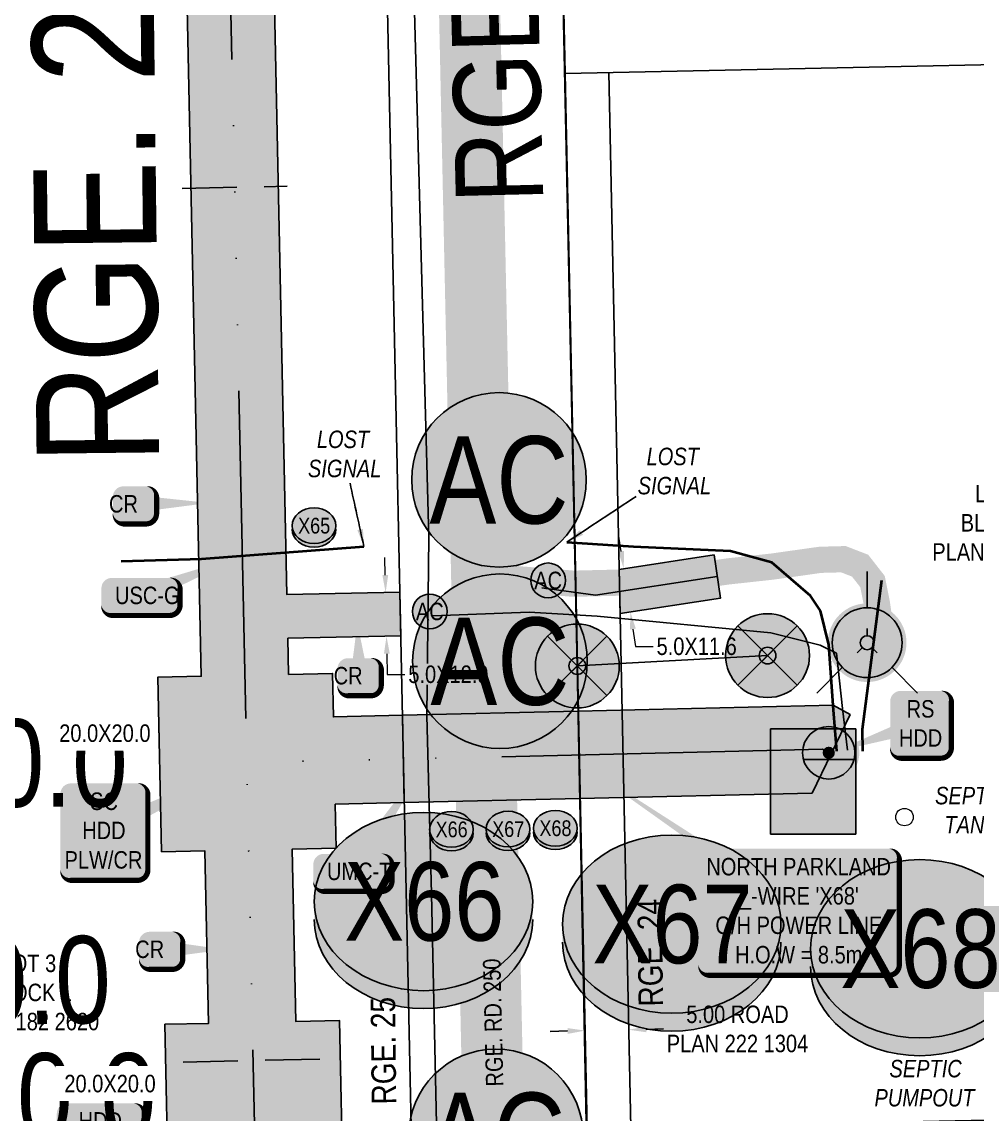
# Model space of a CAD drawing. Extents: x 88833 to 97610, y 5963373 to 5974710.
# Drawn here: x 93922.3 to 94031.6, y 5966322.1 to 5966447 of the extents above; entities that cross this region are included whole.
import ezdxf
from ezdxf.enums import TextEntityAlignment as Align

# ---------------------------------------------------------------- set-up
doc = ezdxf.new("R2010")
doc.units = 0
doc.header["$LTSCALE"] = 5
doc.header["$PDSIZE"] = 5
for name, pattern in [('COOP2', [10, 5, -1, 0, -1, 0, -1, 0, -1, 0, -1]), ('DASHDOT', [25.4, 12.7, -6.35, 0, -6.35]), ('foc-TIELINE', [1.875, 1.25, -0.625])]:
    doc.linetypes.add(name, pattern=pattern)
doc.layers.get('Defpoints').update_dxf_attribs({"color": 9})
for name, color, linetype, lineweight in [('AS-GENERAL', 48, 'Continuous', 18), ('AS-RECON EXISTING', 151, 'DASHDOT', 40), ('P-APEX RECON-TWS-T', 104, 'Continuous', 9), ('P-APEX RECON-TWS-T-1000', 104, 'Continuous', 9), ('T-TEXT-1000', 48, 'Continuous', 18)]:
    doc.layers.add(name, color=color, linetype=linetype, lineweight=lineweight)
for name, color, linetype in [('AS-POWER', 104, 'foc-POWER'), ('AS-POWER-EXISTING-PP', 72, 'Continuous'), ('AS-POWER-EXISTING-PP-1000', 72, 'Continuous'), ('AS-POWER-T-1000', 104, 'Continuous'), ('AS-RESIDENCE', 14, 'Continuous'), ('AS-ROADS', 254, 'Continuous'), ('AS-SYMBOL', 7, 'Continuous'), ('AS-SYMBOL-1000', 7, 'Continuous'), ('AS-TELEPHONE', 224, 'foc-TEL'), ('CG-NOTES', 7, 'Continuous'), ('CG-NOTES-1000', 7, 'Continuous'), ('D-TXT', 6, 'Continuous'), ('D-TXT-1000', 6, 'Continuous'), ('L-ROAD-T', 7, 'Continuous'), ('L-ROAD-T-1000', 7, 'Continuous'), ('L-SEC', 7, 'Continuous'), ('L-TITLEDB', 4, 'Continuous'), ('L-TITLEDB-T-1000', 4, 'Continuous'), ('P-APEX RECON PAY ITEMS-1000', 240, 'Continuous'), ('P-APEX RECON-10m BUFFER', 51, 'COOP2'), ('P-APEX RECON-URBAN', 30, 'COOP2'), ('P-APEX RECON-WORK AREA', 104, 'Continuous'), ('P-BUFFER-PURPLE', 187, 'foc-TIELINE'), ('P-BUFFER-PURPLE-T', 187, 'Continuous'), ('P-CROSSINGS', 250, 'Continuous'), ('P-CROSSINGS-1000', 250, 'Continuous')]:
    doc.layers.add(name, color=color, linetype=linetype)
for name, color, linetype, true_color in [('AS-RECON EXISTING-T-1000', 7, 'Continuous', 0x7abdff), ('AS-STRUCTURE-H', 7, 'Continuous', 0xa8a8a8), ('P-APEX RECON-TO BE DRILLED-H', 7, 'Continuous', 0xffafe1)]:
    doc.layers.add(name, color=color, linetype=linetype, true_color=true_color)
doc.styles.add('1.8', font='ARIALN.TTF', dxfattribs={"height": 2})
doc.styles.add('100L', font='ARIALN.TTF', dxfattribs={"height": 10})
doc.styles.add('175L', font='ARIALN.TTF', dxfattribs={"height": 2})
doc.styles.add('80', font='ARIALN.TTF', dxfattribs={"height": 10})
doc.styles.add('80L', font='ARIALN.TTF', dxfattribs={"height": 10})
doc.styles.add('Crossing', font='ARIALN.TTF', dxfattribs={"height": 10})
doc.styles.add('foc-LtypeFont', font='ARIALN.TTF', dxfattribs={"height": 7.349999999999999})
doc.linetypes.add('foc-POWER', pattern='A,6,-1,["P",foc-LtypeFont,S=0.2,R=0,X=-0.625,Y=-0.75],-1.239999999999999,4', length=12.24)
doc.linetypes.add('foc-TEL', pattern='A,2,-1,["T",foc-LtypeFont,S=0.2,R=0,X=-0.425,Y=-0.75],-1.239999999999999,8', length=12.24)
doc.dimstyles.new('Compass 1 000', dxfattribs={"dimtxt": 1.8, "dimasz": 2, "dimexe": 0.2, "dimexo": 0.0625, "dimgap": 0.5, "dimtad": 0, "dimtih": 1, "dimtoh": 1, "dimzin": 0, "dimdsep": 46, "dimtxsty": '1.8', "dimcen": 0.1, "dimse1": 1, "dimse2": 1, "dimclrd": 256, "dimclrt": 256, "dimaunit": 1, "dimadec": 4, "dimazin": 0, "dimtfac": 0.06, "dimtofl": 0, "dimtmove": 0, "dimatfit": 0, "dimfxl": 0.2, "dimtolj": 1, "dimtzin": 0, "dimlwd": -1, "dimarcsym": 0})

# ---------------------------------------------------------------- blocks, each defined once
blk = doc.blocks.new('POWERPOLE')
h = blk.add_hatch(color=255)
edge = h.paths.add_edge_path()
edge.add_arc((0, 0), 0.9600000000000002, 0, 360)
at = {"linetype": 'Continuous'}
for p, q in [((0.678822509938982, -0.678822509938982), (-0.678822509938982, 0.678822509938982)), ((-0.678822509938982, -0.678822509938982), (0.678822509938982, 0.678822509938982))]:
    blk.add_line(p, q, dxfattribs=at)
blk.add_circle((0, 0), 0.9600000000000002, dxfattribs=at)
blk = doc.blocks.new('WAT')
h = blk.add_hatch(color=255)
h.dxf.hatch_style = 1
edge = h.paths.add_edge_path()
edge.add_arc((0, -9.095e-13), 0.9, 0, 360)
at = {"color": 170}
for p, q in [((0, 0.8163600828529524), (0, 1.632720165708633)), ((-0.5772537504765296, -0.5772537504772118), (-1.154507500952831, -1.154507500953513)), ((0.5772537504763023, -0.5772537504772118), (1.154507500952604, -1.154507500953513))]:
    blk.add_line(p, q, dxfattribs=at)
blk.add_circle((0, -9.095e-13), 0.8, dxfattribs=at)
blk = doc.blocks.new('Access_Point')
h = blk.add_hatch(color=255)
h.dxf.hatch_style = 1
edge = h.paths.add_edge_path()
edge.add_arc((0, 0), 9.991818388100018, 0, 360)
at = {"color": 170}
blk.add_circle((0, 0), 9.991818388100018, dxfattribs=at)
at = {"color": 170, "style": '175L'}
blk.add_text('AC', height=10, dxfattribs=at).set_placement((0, 0), align=Align.MIDDLE_CENTER)
blk = doc.blocks.new('*U815')
h = blk.add_hatch(color=255)
edge = h.paths.add_edge_path()
edge.add_line((-51.49999999999999, -37), (51.49999999999999, -37))
edge.add_arc((51.49999999999999, -31), 6, 270, 360)
edge.add_line((57.49999999999999, -31), (57.49999999999999, 29.5))
edge.add_arc((51.49999999999999, 29.5), 6, 0, 90)
edge.add_line((51.49999999999999, 35.5), (-51.49999999999999, 35.5))
edge.add_arc((-51.49999999999999, 29.5), 6, 90, 180)
edge.add_line((-57.49999999999999, 29.5), (-57.49999999999999, -31))
edge.add_arc((-51.49999999999999, -31), 6, 180, 270)
at = {"color": 104, "flags": 128}
blk.add_lwpolyline([(-127.2561062056857, 86.12602744565451, 0, 7.499999999999998, 0), (-3.398394867633904e-15, 0, 0, 0, 0)], format="xyseb", dxfattribs=at)
blk.add_lwpolyline([(-51.49999999999999, -37, 3, 3, 0), (51.49999999999999, -37, 3, 3, 0.414213562373095), (57.49999999999999, -31, 3, 3, 0), (57.49999999999999, 29.5, 3, 0, 0.414213562373095), (51.49999999999999, 35.5, 0, 0, 0), (-51.49999999999999, 35.5, 0, 0, 0.414213562373095), (-57.49999999999999, 29.5, 0, 0, 0), (-57.49999999999999, -31, 0, 3, 0.414213562373095)], format="xyseb", close=True, dxfattribs=at)
at = {"color": 104, "style": '80'}
blk.add_attdef('ENTER_TEXT_001', (-26.84515688949523, -4.918144611186903), '', height=10, dxfattribs=at)
blk = doc.blocks.new('*U817')
at = {"true_color": 0xffffa8}
h = blk.add_hatch(color=51, dxfattribs=at)
edge = h.paths.add_edge_path()
edge.add_line((-18.99999999999998, -20), (18.99999999999998, -20))
edge.add_arc((18.99999999999998, -14), 6.000000000000004, 269.9999999999999, 359.9999999999999)
edge.add_line((24.99999999999998, -14), (25, 12.5))
edge.add_arc((18.99999999999999, 12.49999999999999), 6.000000000000011, 1.017777498068324e-13, 90.0000000000001)
edge.add_line((18.99999999999998, 18.5), (-18.99999999999998, 18.5))
edge.add_arc((-18.99999999999998, 12.5), 6.000000000000004, 89.99999999999997, 180)
edge.add_line((-24.99999999999998, 12.5), (-25, -14))
edge.add_arc((-18.99999999999999, -13.99999999999999), 6.000000000000011, 180.0000000000001, 270.0000000000001)
at = {"color": 240, "flags": 128}
blk.add_lwpolyline([(-18.99999999999998, -20, 3, 3, 0), (18.99999999999998, -20, 3, 3, 0.4142135623730951), (24.99999999999998, -14, 3, 3, 0), (25, 12.5, 3, 0, 0.4142135623730951), (18.99999999999998, 18.5, 0, 0, 0), (-18.99999999999998, 18.5, 0, 0, 0.4142135623730951), (-24.99999999999998, 12.5, 0, 0, 0), (-25, -14, 0, 3, 0.4142135623730951)], format="xyseb", close=True, dxfattribs=at)
for points in [[(-0.9975861934179426, -11.43768851242966, 0, 10, 0), (0, 0, 5, 5, 0)], [(88.70747919217722, -0.7956749186946285, 0, 9.999999999999996, 0), (0, 0, 4.999999999999998, 4.999999999999998, 0)]]:
    blk.add_lwpolyline(points, format="xyseb", dxfattribs=at)
at = {"color": 4, "style": '80'}
blk.add_attdef('OTHER_001', (-14.69645293315144, -5.003410641200546), '', height=10, dxfattribs=at)
blk = doc.blocks.new('*U820')
at = {"true_color": 0xffffa8}
h = blk.add_hatch(color=51, dxfattribs=at)
edge = h.paths.add_edge_path()
edge.add_line((-18.99999999999998, -28.5), (18.99999999999998, -28.5))
edge.add_arc((18.99999999999998, -22.5), 6.000000000000004, 269.9999999999999, 359.9999999999999)
edge.add_line((24.99999999999998, -22.5), (25, 21))
edge.add_arc((18.99999999999999, 20.99999999999999), 6.000000000000011, 1.017777498068324e-13, 90.0000000000001)
edge.add_line((18.99999999999998, 27), (-18.99999999999998, 27))
edge.add_arc((-18.99999999999998, 21), 6.000000000000004, 89.99999999999997, 180)
edge.add_line((-24.99999999999998, 21), (-25, -22.5))
edge.add_arc((-18.99999999999999, -22.49999999999999), 6.000000000000011, 180.0000000000001, 270.0000000000001)
at = {"color": 240, "flags": 128}
for points in [[(81.72941231000206, 38.87326426691867, 0, 9.999999999999996, 0), (0, 0, 4.999999999999998, 4.999999999999998, 0)], [(-0.9975861934179426, -11.43768851242966, 0, 10, 0), (0, 0, 5, 5, 0)]]:
    blk.add_lwpolyline(points, format="xyseb", dxfattribs=at)
blk.add_lwpolyline([(-18.99999999999998, -28.5, 3, 3, 0), (18.99999999999998, -28.5, 3, 3, 0.4142135623730951), (24.99999999999998, -22.5, 3, 3, 0), (25, 21, 3, 0, 0.4142135623730951), (18.99999999999998, 27, 0, 0, 0), (-18.99999999999998, 27, 0, 0, 0.4142135623730951), (-24.99999999999998, 21, 0, 0, 0), (-25, -22.5, 0, 3, 0.4142135623730951)], format="xyseb", close=True, dxfattribs=at)
at = {"color": 4, "style": '80'}
blk.add_attdef('OTHER_001', (-14.69645293315144, -5.003410641200546), '', height=10, dxfattribs=at)
blk = doc.blocks.new('*U821')
at = {"true_color": 0xffffa8}
h = blk.add_hatch(color=51, dxfattribs=at)
edge = h.paths.add_edge_path()
edge.add_line((-16.49999999999998, -11.5), (16.49999999999998, -11.5))
edge.add_arc((16.49999999999998, -5.499999999999996), 6.000000000000004, 269.9999999999999, 359.9999999999999)
edge.add_line((22.49999999999998, -5.5), (22.5, 4))
edge.add_arc((16.49999999999999, 3.99999999999999), 6.000000000000011, 9.753701023154767e-14, 90.0000000000001)
edge.add_line((16.49999999999998, 10), (-16.49999999999998, 10))
edge.add_arc((-16.49999999999998, 3.999999999999997), 6.000000000000004, 89.99999999999997, 180)
edge.add_line((-22.49999999999998, 4), (-22.5, -5.5))
edge.add_arc((-16.49999999999999, -5.499999999999989), 6.000000000000011, 180.0000000000001, 270.0000000000001)
at = {"color": 240, "flags": 128}
for points in [[(43.03864554584028, 64.56784360640988, 0, 9.999999999999996, 0), (0, 0, 4.999999999999998, 4.999999999999998, 0)], [(-0.9975861934179426, -11.43768851242966, 0, 10, 0), (0, 0, 5, 5, 0)]]:
    blk.add_lwpolyline(points, format="xyseb", dxfattribs=at)
blk.add_lwpolyline([(-16.49999999999998, -11.5, 3, 3, 0), (16.49999999999998, -11.5, 3, 3, 0.4142135623730951), (22.49999999999998, -5.5, 3, 3, 0), (22.5, 4, 3, 0, 0.4142135623730951), (16.49999999999998, 10, 0, 0, 0), (-16.49999999999998, 10, 0, 0, 0.4142135623730951), (-22.49999999999998, 4, 0, 0, 0), (-22.5, -5.5, 0, 3, 0.4142135623730951)], format="xyseb", close=True, dxfattribs=at)
at = {"color": 4, "style": '80'}
blk.add_attdef('OTHER_001', (-14.69645293315144, -5.003410641200546), '', height=10, dxfattribs=at)
blk = doc.blocks.new('*U822')
at = {"true_color": 0xffffa8}
h = blk.add_hatch(color=51, dxfattribs=at)
edge = h.paths.add_edge_path()
edge.add_line((-16.49999999999998, -11.5), (16.49999999999998, -11.5))
edge.add_arc((16.49999999999998, -5.499999999999996), 6.000000000000004, 269.9999999999999, 359.9999999999999)
edge.add_line((22.49999999999998, -5.5), (22.5, 4))
edge.add_arc((16.49999999999999, 3.99999999999999), 6.000000000000011, 9.753701023154767e-14, 90.0000000000001)
edge.add_line((16.49999999999998, 10), (-16.49999999999998, 10))
edge.add_arc((-16.49999999999998, 3.999999999999997), 6.000000000000004, 89.99999999999997, 180)
edge.add_line((-22.49999999999998, 4), (-22.5, -5.5))
edge.add_arc((-16.49999999999999, -5.499999999999989), 6.000000000000011, 180.0000000000001, 270.0000000000001)
at = {"color": 240, "flags": 128}
for points in [[(58.23176952941331, 22.71640698114848, 0, 9.999999999999995, 0), (0, 0, 4.999999999999997, 4.999999999999997, 0)], [(-0.9975861934179426, -11.43768851242966, 0, 10, 0), (0, 0, 5, 5, 0)]]:
    blk.add_lwpolyline(points, format="xyseb", dxfattribs=at)
blk.add_lwpolyline([(-16.49999999999998, -11.5, 3, 3, 0), (16.49999999999998, -11.5, 3, 3, 0.4142135623730951), (22.49999999999998, -5.5, 3, 3, 0), (22.5, 4, 3, 0, 0.4142135623730951), (16.49999999999998, 10, 0, 0, 0), (-16.49999999999998, 10, 0, 0, 0.4142135623730951), (-22.49999999999998, 4, 0, 0, 0), (-22.5, -5.5, 0, 3, 0.4142135623730951)], format="xyseb", close=True, dxfattribs=at)
at = {"color": 4, "style": '80'}
blk.add_attdef('OTHER_001', (-14.69645293315144, -5.003410641200546), '', height=10, dxfattribs=at)
blk = doc.blocks.new('RISER')
h = blk.add_hatch(color=255)
h.dxf.hatch_style = 1
edge = h.paths.add_edge_path()
edge.add_arc((0, 0), 0.7000000000000001, 0, 360)
blk.add_hatch(color=13).paths.add_polyline_path([(0.5809894393423747, -0.1498374831999172), (-0.5809055220925075, -0.1501624933266612, 0.7745966773228882)])
at = {"color": 13}
blk.add_line((-0.5809055220925075, -0.1501624933266612), (0.5809894393423747, -0.1498374831996898), dxfattribs=at)
blk.add_circle((0, 0), 0.6000000000000001, dxfattribs=at)
blk = doc.blocks.new('*U823')
at = {"true_color": 0xffffa8}
h = blk.add_hatch(color=51, dxfattribs=at)
edge = h.paths.add_edge_path()
edge.add_line((-11.49999999999997, -20), (11.49999999999998, -20))
edge.add_arc((11.49999999999998, -14), 6.000000000000002, 270, 360)
edge.add_line((17.49999999999998, -14), (17.5, 12.5))
edge.add_arc((11.49999999999999, 12.49999999999999), 6.000000000000011, 1.017777498068324e-13, 90.00000000000011)
edge.add_line((11.49999999999997, 18.5), (-11.49999999999998, 18.5))
edge.add_arc((-11.49999999999998, 12.5), 6.000000000000002, 89.99999999999999, 180)
edge.add_line((-17.49999999999998, 12.5), (-17.5, -14))
edge.add_arc((-11.49999999999999, -13.99999999999999), 6.000000000000011, 180.0000000000001, 270.0000000000001)
at = {"color": 240, "flags": 128}
blk.add_lwpolyline([(-11.49999999999997, -20, 3, 3, 0), (11.49999999999998, -20, 3, 3, 0.4142135623730951), (17.49999999999998, -14, 3, 3, 0), (17.5, 12.5, 3, 0, 0.4142135623730951), (11.49999999999997, 18.5, 0, 0, 0), (-11.49999999999998, 18.5, 0, 0, 0.4142135623730951), (-17.49999999999998, 12.5, 0, 0, 0), (-17.5, -14, 0, 3, 0.4142135623730951)], format="xyseb", close=True, dxfattribs=at)
for points in [[(-50.06113443093243, -16.4903103640682, 0, 9.999999999999996, 0), (0, 0, 4.999999999999998, 4.999999999999998, 0)], [(-0.9975861934179426, -11.43768851242966, 0, 10, 0), (0, 0, 5, 5, 0)]]:
    blk.add_lwpolyline(points, format="xyseb", dxfattribs=at)
at = {"color": 4, "style": '80'}
blk.add_attdef('OTHER_001', (-14.69645293315144, -5.003410641200546), '', height=10, dxfattribs=at)
blk = doc.blocks.new('*U824')
at = {"true_color": 0xffffa8}
h = blk.add_hatch(color=51, dxfattribs=at)
edge = h.paths.add_edge_path()
edge.add_line((-6.499999999999975, -11.5), (6.499999999999975, -11.5))
edge.add_arc((6.499999999999982, -5.499999999999993), 6.000000000000007, 269.9999999999999, 359.9999999999999)
edge.add_line((12.49999999999999, -5.5), (12.49999999999999, 4))
edge.add_arc((6.499999999999982, 3.999999999999993), 6.000000000000007, 6.361109362927026e-14, 90.00000000000007)
edge.add_line((6.499999999999975, 10), (-6.499999999999975, 10))
edge.add_arc((-6.499999999999982, 3.999999999999993), 6.000000000000007, 89.99999999999993, 179.9999999999999)
edge.add_line((-12.49999999999999, 4), (-12.49999999999999, -5.5))
edge.add_arc((-6.499999999999982, -5.499999999999993), 6.000000000000007, 180, 270.0000000000001)
at = {"color": 240, "flags": 128}
blk.add_lwpolyline([(-6.499999999999975, -11.5, 3, 3, 0), (6.499999999999975, -11.5, 3, 3, 0.4142135623730951), (12.49999999999999, -5.5, 3, 3, 0), (12.49999999999999, 4, 3, 0, 0.4142135623730951), (6.499999999999975, 10, 0, 0, 0), (-6.499999999999975, 10, 0, 0, 0.4142135623730951), (-12.49999999999999, 4, 0, 0, 0), (-12.49999999999999, -5.5, 0, 3, 0.4142135623730951)], format="xyseb", close=True, dxfattribs=at)
for points in [[(-0.9975861934179426, -11.43768851242966, 0, 10, 0), (0, 0, 5, 5, 0)], [(42.49830784241253, 0.4948082840234834, 0, 9.99999999999999, 0), (0, 0, 4.999999999999995, 4.999999999999995, 0)]]:
    blk.add_lwpolyline(points, format="xyseb", dxfattribs=at)
at = {"color": 4, "style": '80'}
blk.add_attdef('OTHER_001', (-14.69645293315144, -5.003410641200546), '', height=10, dxfattribs=at)
blk = doc.blocks.new('*U825')
at = {"true_color": 0xffffa8}
h = blk.add_hatch(color=51, dxfattribs=at)
edge = h.paths.add_edge_path()
edge.add_line((-6.499999999999975, -11.5), (6.499999999999975, -11.5))
edge.add_arc((6.499999999999982, -5.499999999999993), 6.000000000000007, 269.9999999999999, 359.9999999999999)
edge.add_line((12.49999999999999, -5.5), (12.49999999999999, 4))
edge.add_arc((6.499999999999982, 3.999999999999993), 6.000000000000007, 6.361109362927026e-14, 90.00000000000007)
edge.add_line((6.499999999999975, 10), (-6.499999999999975, 10))
edge.add_arc((-6.499999999999982, 3.999999999999993), 6.000000000000007, 89.99999999999993, 179.9999999999999)
edge.add_line((-12.49999999999999, 4), (-12.49999999999999, -5.5))
edge.add_arc((-6.499999999999982, -5.499999999999993), 6.000000000000007, 180, 270.0000000000001)
at = {"color": 240, "flags": 128}
for points in [[(-1.158939247678745, 30.10353913628891, 0, 9.99999999999999, 0), (0, 0, 4.999999999999995, 4.999999999999995, 0)], [(-0.9975861934179426, -11.43768851242966, 0, 10, 0), (0, 0, 5, 5, 0)]]:
    blk.add_lwpolyline(points, format="xyseb", dxfattribs=at)
blk.add_lwpolyline([(-6.499999999999975, -11.5, 3, 3, 0), (6.499999999999975, -11.5, 3, 3, 0.4142135623730951), (12.49999999999999, -5.5, 3, 3, 0), (12.49999999999999, 4, 3, 0, 0.4142135623730951), (6.499999999999975, 10, 0, 0, 0), (-6.499999999999975, 10, 0, 0, 0.4142135623730951), (-12.49999999999999, 4, 0, 0, 0), (-12.49999999999999, -5.5, 0, 3, 0.4142135623730951)], format="xyseb", close=True, dxfattribs=at)
at = {"color": 4, "style": '80'}
blk.add_attdef('OTHER_001', (-14.69645293315144, -5.003410641200546), '', height=10, dxfattribs=at)
blk = doc.blocks.new('*U826')
at = {"true_color": 0xffffa8}
h = blk.add_hatch(color=51, dxfattribs=at)
edge = h.paths.add_edge_path()
edge.add_line((-6.499999999999975, -11.5), (6.499999999999975, -11.5))
edge.add_arc((6.499999999999982, -5.499999999999993), 6.000000000000007, 269.9999999999999, 359.9999999999999)
edge.add_line((12.49999999999999, -5.5), (12.49999999999999, 4))
edge.add_arc((6.499999999999982, 3.999999999999993), 6.000000000000007, 6.361109362927026e-14, 90.00000000000007)
edge.add_line((6.499999999999975, 10), (-6.499999999999975, 10))
edge.add_arc((-6.499999999999982, 3.999999999999993), 6.000000000000007, 89.99999999999993, 179.9999999999999)
edge.add_line((-12.49999999999999, 4), (-12.49999999999999, -5.5))
edge.add_arc((-6.499999999999982, -5.499999999999993), 6.000000000000007, 180, 270.0000000000001)
at = {"color": 240, "flags": 128}
blk.add_lwpolyline([(-6.499999999999975, -11.5, 3, 3, 0), (6.499999999999975, -11.5, 3, 3, 0.4142135623730951), (12.49999999999999, -5.5, 3, 3, 0), (12.49999999999999, 4, 3, 0, 0.4142135623730951), (6.499999999999975, 10, 0, 0, 0), (-6.499999999999975, 10, 0, 0, 0.4142135623730951), (-12.49999999999999, 4, 0, 0, 0), (-12.49999999999999, -5.5, 0, 3, 0.4142135623730951)], format="xyseb", close=True, dxfattribs=at)
for points in [[(-0.9975861934179426, -11.43768851242966, 0, 10, 0), (0, 0, 5, 5, 0)], [(36.38965827054892, -0.1510610891557024, 0, 9.999999999999988, 0), (0, 0, 4.999999999999994, 4.999999999999994, 0)]]:
    blk.add_lwpolyline(points, format="xyseb", dxfattribs=at)
at = {"color": 4, "style": '80'}
blk.add_attdef('OTHER_001', (-14.69645293315144, -5.003410641200546), '', height=10, dxfattribs=at)
blk = doc.blocks.new('*D829')
at = {"layer": 'Defpoints', "color": 0, "transparency": 16777216}
for p in [(93994.71167030942, 5966385.00537644), (93991.90350450377, 5966379.524381699), (93995.46345480555, 5966380.066240765)]:
    blk.add_point(p, dxfattribs=at)
at = {"layer": 'P-APEX RECON-TWS-T-1000', "transparency": 16777216}
for p, q in [((93990.8507668029, 5966386.440744516), (93990.54981359816, 5966388.417971657)), ((93992.20445770852, 5966377.547154558), (93992.50541091326, 5966375.569927417)), ((93992.50541091326, 5966375.569927417), (93994.50541091326, 5966375.569927416))]:
    blk.add_line(p, q, dxfattribs=at)
for points in [[(93991.18030465976, 5966386.490903382), (93990.52122894593, 5966386.390585648), (93991.15172000765, 5966384.463517374)], [(93992.53399556538, 5966377.597313425), (93991.87491985154, 5966377.49699569), (93991.90350450377, 5966379.524381699)]]:
    blk.add_solid(points, dxfattribs=at)
at = {"layer": 'P-APEX RECON-TWS-T-1000', "transparency": 16777216, "insert": (93999.49176834954, 5966375.569927417), "char_height": 2, "attachment_point": 5, "style": '1.8'}
blk.add_mtext('\\A1;5.0X11.6', dxfattribs=at)
blk = doc.blocks.new('*D830')
at = {"layer": 'Defpoints', "color": 0, "transparency": 16777216}
for p in [(93956.489345582, 5966381.573606683), (93963.9208875923, 5966381.723335947), (93956.58998404842, 5966376.578597869)]:
    blk.add_point(p, dxfattribs=at)
at = {"layer": 'P-APEX RECON-TWS-T-1000', "transparency": 16777216}
for p, q in [((93963.88060015735, 5966383.722930137), (93963.8403127224, 5966385.722524326)), ((93964.06181349368, 5966374.728732944), (93964.10938706259, 5966372.367504633)), ((93964.10938706259, 5966372.367504633), (93966.1093870626, 5966372.367504632))]:
    blk.add_line(p, q, dxfattribs=at)
for points in [[(93964.2138658556, 5966383.729644709), (93963.5473344591, 5966383.716215564), (93963.9208875923, 5966381.723335947)], [(93964.39507919193, 5966374.735447516), (93963.72854779543, 5966374.72201837), (93964.02152605873, 5966376.728327133)]]:
    blk.add_solid(points, dxfattribs=at)
at = {"layer": 'P-APEX RECON-TWS-T-1000', "transparency": 16777216, "insert": (93971.09847301061, 5966372.367504633), "char_height": 2, "attachment_point": 5, "style": '1.8', "bg_fill": 3, "box_fill_scale": 1.1, "bg_fill_color": 256, "bg_fill_true_color": 13158600, "bg_fill_transparency": 0}
blk.add_mtext('\\A1;5.0X12.9', dxfattribs=at)
blk = doc.blocks.new('xing2')
h = blk.add_hatch(color=50)
h.dxf.hatch_style = 1
edge = h.paths.add_edge_path()
edge.add_ellipse((0, 0), major_axis=(-12.5, 0), ratio=0.8162973455633619, start_angle=0, end_angle=360)
h = blk.add_hatch(color=250)
h.dxf.hatch_style = 1
edge = h.paths.add_edge_path()
edge.add_ellipse((0, -2.047489049626165), major_axis=(-12.5, 0), ratio=0.8162973455633619, start_angle=0, end_angle=180)
edge.add_line((12.5, -2.047489049626165), (12.5, 0))
edge.add_ellipse((0, 0), major_axis=(-12.5, 0), ratio=0.8162973455633619, start_angle=0, end_angle=180, ccw=False)
edge.add_line((-12.5, 0), (-12.5, -2.047489049626165))
at = {"color": 250}
blk.add_ellipse((0, 0), major_axis=(-12.5, 0), ratio=0.8162973455633619, dxfattribs=at)
blk.add_ellipse((0, -2.047489049626165), major_axis=(-12.5, 0), ratio=0.8162973455633619, start_param=0, end_param=3.141592653589793, dxfattribs=at)
at = {"color": 250, "style": 'Crossing'}
blk.add_attdef('CROSSING', text='', height=9, dxfattribs=at).set_placement((0.08916442567715421, 0.0199513138486509), align=Align.MIDDLE_CENTER)
at = {"color": 250, "style": 'Crossing', "flags": 1}
for tag, p in [('OWNER', (0.08916442567715421, -12.49201765665748)), ('DESCRIPTION', (0.08916442567715421, -25.770021277247)), ('LOCATION', (0.08916442567715421, -39.30337514164421)), ('DWG_REF', (0.08916442567715421, -52.83672900604233))]:
    blk.add_attdef(tag, text='', height=9, dxfattribs=at).set_placement(p, align=Align.MIDDLE_CENTER)
blk = doc.blocks.new('*D1183')
at = {"layer": 'Defpoints', "color": 0, "transparency": 16777216}
for p in [(93986.71913352475, 5966332.077589719), (93991.70713226654, 5966332.180650618), (93991.71674952898, 5966331.715189001)]:
    blk.add_point(p, dxfattribs=at)
at = {"layer": 'L-TITLEDB-T-1000', "transparency": 16777216}
for p, q in [((93984.7291775594, 5966331.570813373), (93982.72960433163, 5966331.529498644)), ((93993.71632275675, 5966331.75650373), (93995.7158959845, 5966331.797818459))]:
    blk.add_line(p, q, dxfattribs=at)
for points in [[(93984.72229177128, 5966331.904075577), (93984.73606334752, 5966331.237551169), (93986.72875078718, 5966331.612128101)], [(93993.70943696862, 5966332.089765934), (93993.72320854486, 5966331.423241526), (93991.71674952898, 5966331.715189001)]]:
    blk.add_solid(points, dxfattribs=at)
at = {"layer": 'L-TITLEDB-T-1000', "transparency": 16777216, "insert": (94004.15996146883, 5966331.797818458), "char_height": 2, "attachment_point": 5, "style": '1.8'}
blk.add_mtext('\\A1;5.00 ROAD\\PPLAN 222 1304', dxfattribs=at)

msp = doc.modelspace()

# ---------------------------------------------------------------- hatches: boundary and pattern name
at = {"layer": 'AS-STRUCTURE-H'}
h = msp.add_hatch(color=256, dxfattribs=at)
h.dxf.hatch_style = 1
h.paths.add_polyline_path([(94007.94562017862, 5966366.134966201), (94007.94562017862, 5966354.097928624), (94017.68858149702, 5966354.097928624), (94017.68858149702, 5966366.134966201)])
at = {"layer": 'P-APEX RECON-10m BUFFER', "transparency": 33554687}
h = msp.add_hatch(color=256, dxfattribs=at)
h.dxf.hatch_style = 1
h.paths.add_polyline_path([(93558.80233280436, 5966538.855981803), (93573.32164688273, 5966539.083744813), (93573.2024459907, 5966542.242195495), (93934.1252814791, 5966548.315130441), (93934.2316976467, 5966543.277352273), (93939.22634358576, 5966543.382857331), (93942.83875256075, 5966372.157194397), (93937.87101709329, 5966372.052388306), (93938.29253478478, 5966352.072744131), (93943.26027025106, 5966352.177550221), (93943.67671958503, 5966332.438142594), (93938.68180852651, 5966332.332763171), (93939.10332621816, 5966312.353118991), (93944.09823727534, 5966312.458498419), (93944.75398767345, 5966281.37638745), (93939.75907661716, 5966281.271008022), (93940.18059430865, 5966261.29136384), (93945.17550536376, 5966261.396743263), (93949.04957538717, 5966077.768529359), (93944.05466433671, 5966077.663149936), (93944.47618202817, 5966057.683505749), (93949.47109307747, 5966057.788885172), (93953.04608201451, 5965888.34253719), (93963.03632324985, 5965888.532515588), (93959.64621104939, 5966049.216748181), (93972.62746288517, 5966047.648993107), (93972.5204243495, 5966052.694245775), (93959.53977107651, 5966054.261928554), (93959.46091515789, 5966057.999644024), (93964.45582620833, 5966058.105023443), (93964.03430851687, 5966078.084667628), (93959.03939746643, 5966077.979288205), (93955.16532743232, 5966261.607502114), (93960.16023848848, 5966261.712881538), (93959.73872079699, 5966281.692525718), (93954.74380974087, 5966281.587146295), (93954.08805934097, 5966312.669257265), (93959.08297039816, 5966312.774636688), (93958.66145270667, 5966332.754280869), (93953.66654164952, 5966332.648901439), (93953.25009231443, 5966352.388309061), (93958.2721789646, 5966352.494261817), (93958.16635134003, 5966357.51041731), (93966.0496532442, 5966357.693516176), (93965.83771234086, 5966367.683333439), (93957.95559201734, 5966367.500262015), (93957.85066127311, 5966372.473905999), (93952.82857462317, 5966372.367953247), (93952.74137705925, 5966376.501056871), (93965.6451225197, 5966376.761039026), (93965.5391522215, 5966381.755940417), (93952.63599758889, 5966381.495970163), (93949.21616010307, 5966543.593878525), (93954.2113307497, 5966543.699394671), (93953.7892883513, 5966563.679027774), (93948.79376998018, 5966563.573504287), (93946.74167538332, 5966660.440185844), (93948.31212528888, 5966660.464888057), (93948.24533083633, 5966666.346979449), (93959.49477076656, 5966666.657369284), (93959.28282598843, 5966676.647369182), (93948.13185792182, 5966676.339696339), (93948.08437547316, 5966680.521122988), (93928.07112236872, 5966680.205936164), (93928.4750591778, 5966660.152863115), (93936.75071760161, 5966660.283034173), (93938.80395341002, 5966563.362483088), (93933.80965524811, 5966563.256985376), (93933.91425833276, 5966558.305039169), (93572.82552913534, 5966552.22931288), (93572.56841788444, 5966559.041956582), (93567.55847816938, 5966558.986075492), (93566.42794398218, 5966603.276365343), (93557.80216662762, 5966608.316324065), (93557.31213215229, 5966607.512936363), (93558.36763378681, 5966558.883560403)])
h = msp.add_hatch(color=256, dxfattribs=at)
h.dxf.hatch_style = 1
h.paths.add_polyline_path([(93990.62852095025, 5966384.383881372), (93990.73260920639, 5966379.346160034), (94002.22823921584, 5966381.09590674), (94001.47645471909, 5966386.03504242)])
h = msp.add_hatch(color=256, dxfattribs=at)
h.dxf.hatch_style = 1
h.paths.add_polyline_path([(93966.0496532442, 5966357.693516194), (93986.14826809973, 5966358.160329927), (93985.93632719657, 5966368.150147188), (93965.83771234086, 5966367.683333444)])
h = msp.add_hatch(color=256, dxfattribs=at)
h.dxf.hatch_style = 1
h.paths.add_polyline_path([(93986.14826809973, 5966358.160329927), (94012.69035622616, 5966358.776800828), (94017.0284246702, 5966367.75901273), (94015.11094448599, 5966368.827761644), (93985.93632719657, 5966368.150147188)])
at = {"layer": 'P-APEX RECON-TO BE DRILLED-H', "transparency": 33554687}
h = msp.add_hatch(color=256, dxfattribs=at)
h.dxf.hatch_style = 1
h.paths.add_polyline_path([(93947.95559087952, 5966367.268000341), (93948.1876051894, 5966357.278649308), (93986.14826809973, 5966358.160329905), (94012.69035622616, 5966358.776800808), (94017.0284246702, 5966367.759012698), (94015.11094448599, 5966368.827761613), (93985.93632719657, 5966368.150147156)])

# ---------------------------------------------------------------- linework, layer by layer
at = {"layer": 'AS-GENERAL'}
msp.add_circle((94023.26, 5966356.04), 0.9992045070000001, dxfattribs=at)
at = {"layer": 'AS-POWER', "flags": 128}
for points in [[(93985.84260806824, 5966373.329186206), (94007.60363003922, 5966374.515749465)], [(94018.03000000016, 5964844.99), (94012.78000000016, 5965079.64), (94004.68, 5965461.86), (94002.27000000016, 5965592.51), (93988.34967366609, 5966244.117900938), (93985.82500998398, 5966373.328831538)]]:
    msp.add_lwpolyline(points, dxfattribs=at)
at = {"layer": 'AS-RECON EXISTING', "flags": 128}
for points in [[(93901.44453620393, 5966610.218567781), (93901.38819376416, 5966608.865423734), (93901.59955820265, 5966596.016435446), (93902.39358596657, 5966564.506302255), (93902.97288792729, 5966536.744668365), (93903.17527026654, 5966518.579811893), (93903.36604257433, 5966496.106742643), (93903.29638603491, 5966480.546396951), (93903.77162161683, 5966461.147160909), (93904.31733930239, 5966445.684905724), (93904.00467992305, 5966430.298261423), (93904.52411282662, 5966400.342552911), (93905.0446224032, 5966384.697465928), (93907.89933293765, 5966384.696777354), (93912.08667575468, 5966384.877230773), (93917.12516006923, 5966384.790327655), (93942.86059180622, 5966385.598316515), (93961.43794620232, 5966386.985641448)], [(94015.5228265578, 5966363.58067273), (94015.14904167224, 5966368.301531947), (94014.60465291407, 5966375.735364355), (94013.67019901624, 5966379.62794481), (94012.51631038095, 5966381.358846705), (94008.07727656397, 5966385.161913298), (94003.36158016646, 5966386.45665065), (93992.25107728856, 5966386.971393112), (93984.62948055274, 5966387.456571877)]]:
    msp.add_lwpolyline(points, dxfattribs=at)
at = {"layer": 'AS-RECON EXISTING', "color": 240, "flags": 128}
msp.add_lwpolyline([(94018.5049630129, 5966363.578140825), (94018.45442503228, 5966366.084897593), (94020.6861665041, 5966383.129897186)], dxfattribs=at)
at = {"layer": 'AS-RESIDENCE'}
msp.add_lwpolyline([(94007.94562017862, 5966366.134966201), (94007.94562017862, 5966354.097928624), (94017.68858149702, 5966354.097928624), (94017.68858149702, 5966366.134966201)], close=True, dxfattribs=at)
at = {"layer": 'AS-ROADS', "flags": 128}
for points, const_width in [([(94020.18167347279, 5964179.764959783), (94016.38389049683, 5964372.857735087), (94000.1330308254, 5965162.172428597), (93985.10416949596, 5965906.543056373), (93958.31183580693, 5967160.051705897), (93939.04280299635, 5968064.274779486), (93917.29502456878, 5969118.160662154), (93899.54201417332, 5969937.457268883), (93880.53157597387, 5970849.510059006)], 7.000000000000012), ([(93977.6743234332, 5966383.364215999), (93985.41274661032, 5966382.73926841), (93992.05687119854, 5966382.895505316), (93998.1538307311, 5966383.442334446), (94003.0782847095, 5966384.145400471), (94008.08091413062, 5966384.692229602), (94013.63070860755, 5966385.47339659), (94016.27278639915, 5966385.543303089), (94018.18159114502, 5966384.80485575), (94019.59776451117, 5966382.989558458), (94020.1184823101, 5966380.395732477), (94020.90014217212, 5966374.693103303)], 2.997613521000005)]:
    msp.add_lwpolyline(points, dxfattribs=dict(at, const_width=const_width))
at = {"layer": 'AS-ROADS'}
msp.add_lwpolyline([(93981.7872572192, 5966382.249853187), (93987.93041325443, 5966381.446420858), (94001.85234696754, 5966383.565474597)], dxfattribs=at)
at = {"layer": 'AS-TELEPHONE', "flags": 128}
for points in [[(93968.87754078346, 5966388.076810608), (93964.90235251548, 5966533.522379478), (93964.65168691959, 5966553.713665498), (93963.20600489403, 5966585.311238821), (93962.98135408395, 5966605.68900722), (93962.60672353648, 5966622.624300394), (93961.44941215485, 5966654.367605263), (93960.95601018574, 5966670.108406601), (93959.24800000021, 5966689.044)], [(94012.91440254354, 5964179.611879214), (94010.91547273284, 5964278.386436203), (94010.0980515561, 5964318.807863244), (94010.40463183266, 5964321.729985937), (94010.53307492688, 5964323.719764458), (94011.34537566104, 5964325.753116277), (94012.65415376516, 5964328.872636538), (94013.30739279029, 5964336.440567533), (94013.30753086155, 5964345.029580318), (94013.06258789009, 5964354.729378949), (94011.83865966518, 5964366.981371439), (94010.93426195573, 5964378.202930959), (94010.82808986424, 5964393.644374206), (94010.30472804731, 5964407.060599233), (94009.59215343982, 5964430.091934858), (94009.58638037724, 5964439.575672997), (94002.76547273283, 5964681.403436202), (93994.62647273297, 5965083.194436203), (93978.18947273283, 5965889.540436197), (93970.2426569318, 5966298.636106865), (93969.16575154332, 5966347.269305781), (93968.63350872551, 5966367.667020313), (93968.87754078346, 5966388.076810608)], [(93969.30439007498, 5966379.078313185), (93980.33323581544, 5966379.479442311), (93988.12580222123, 5966379.021335647), (94007.96338802502, 5966377.10485841), (94013.61131390596, 5966375.712038402), (94015.48068319267, 5966374.778927553), (94016.15645564694, 5966368.453159805), (94016.75751527851, 5966363.711774289)]]:
    msp.add_lwpolyline(points, dxfattribs=at)
at = {"layer": 'L-SEC', "flags": 128}
for points in [[(93975.99800000021, 5965888.778999996), (93959.01, 5966689.507)], [(93996.09747174675, 5965889.205424236), (93979.10947174672, 5966689.933424236)]]:
    msp.add_lwpolyline(points, dxfattribs=at)
at = {"layer": 'L-TITLEDB', "flags": 128}
msp.add_lwpolyline([(93996.09913023503, 5965889.123568673), (94399.27369620117, 5965896.034689036), (94382.02281663242, 5966691.417944018), (94282.14081663224, 5966688.631944006), (94281.93257324562, 5966698.248965107), (93979.10696598544, 5966690.05105294), (93984.466, 5966441.126), (94072.25200000001, 5966442.94), (94074.746, 5966322.234), (93986.96, 5966320.419999987)], close=True, dxfattribs=at)
for points in [[(93984.466, 5966441.126), (93986.96, 5966320.419999987)], [(93991.94800000021, 5966320.522999987), (93989.4540000002, 5966441.229)]]:
    msp.add_lwpolyline(points, dxfattribs=at)
at = {"layer": 'P-APEX RECON-URBAN', "ltscale": 1.5, "flags": 128}
for points in [[(89862.3144231309, 5969420.077827768), (89867.2103470219, 5969428.524596035), (89870.14172876735, 5969432.837993488), (89871.23414804651, 5969440.262044829), (89870.98573738692, 5969451.31204584), (89869.21394255273, 5969465.882083628), (89874.38183079123, 5969505.037689408), (89878.80659277725, 5969544.863734503), (89884.1514435575, 5969585.191215969), (89892.20559743706, 5969617.100633054), (89902.64243527879, 5969647.039175081), (89920.51151465335, 5969655.251927998), (90029.9257993548, 5969662.380119214), (90138.48069039815, 5969668.857980965), (90357.81694192986, 5969689.032902524), (90562.77498142899, 5969696.813603154), (90589.95981035582, 5969720.18618715), (90720.27254620194, 5969722.878932685), (90776.00617715603, 5969735.86694721), (91186.50274065787, 5969696.001902156), (91462.20749338125, 5969691.780471366), (92125.72649659759, 5969704.861594442), (92128.77294061036, 5969486.170019364), (92217.36435684729, 5969300.618202974), (92221.26775278136, 5969073.304265536), (93093.27690921753, 5969087.635830862), (93106.74073312819, 5968355.068553096), (93124.6981280196, 5968305.644354363), (93129.21661116328, 5968093.237360269), (93161.83295964824, 5968029.816529077), (93132.24549880826, 5967948.401460741), (93140.25788409355, 5967559.936543403), (93144.05561528994, 5967553.379365988), (93150.53987551002, 5967550.023315996), (93471.98933182954, 5967554.97460513), (93537.10975395488, 5967530.141949479), (93807.32326681334, 5967535.904419597), (93870.96798301328, 5967527.575662247), (94192.33727641888, 5967535.661390393), (94197.92342547815, 5967257.787708892), (94078.16795056922, 5967114.694833948), (94085.55366437012, 5966738.87183281), (94086.15603930214, 5966675.150077878), (93941.51745095891, 5966671.159270513), (93944.01049299899, 5966553.478190036), (93958.0435776508, 5965888.319777539), (93972.59845403822, 5965166.716988068), (93975.55523176982, 5965146.730762534), (93977.13828254829, 5965068.998099279), (93975.00792905138, 5965048.860464028), (93989.0368628249, 5964391.951417144), (94052.05034787196, 5964393.271078225), (94345.15548319234, 5964399.496451166), (94346.84279578344, 5964325.41703755), (94351.14867279292, 5964301.360032139), (94401.94702974972, 5964302.499872417), (94446.67188581123, 5964297.430563057), (95465.60363415693, 5964319.322975862)], [(94014.59608813943, 5966363.395071831), (94013.86690553484, 5966363.801497473), (93948.07159805026, 5966362.273324845)]]:
    msp.add_lwpolyline(points, dxfattribs=at)
at = {"layer": 'P-APEX RECON-WORK AREA', "flags": 128}
for points in [[(93990.62852095033, 5966384.38388139), (94001.47645471909, 5966386.035042426), (94002.22823921584, 5966381.095906758), (93990.73260920632, 5966379.346160044)], [(93966.0496532442, 5966357.693516194), (93986.14826809973, 5966358.160329927), (93985.93632719657, 5966368.150147188), (93965.83771234086, 5966367.683333444)], [(93986.14826809973, 5966358.160329927), (94012.69035622616, 5966358.776800828), (94017.0284246702, 5966367.75901273), (94015.11094448599, 5966368.827761644), (93985.93632719657, 5966368.150147188)]]:
    msp.add_lwpolyline(points, close=True, dxfattribs=at)
at = {"layer": 'P-BUFFER-PURPLE'}
for p, q in [((93940.66204450063, 5966427.959500756), (93952.64983100863, 5966428.212411371)), ((93940.77166853685, 5966328.019128082), (93956.75538388085, 5966328.35634224))]:
    msp.add_line(p, q, dxfattribs=at)

# ---------------------------------------------------------------- block references
at = {"layer": 'AS-POWER-EXISTING-PP', "xscale": 4.996022535000007, "yscale": 4.996022535000007, "zscale": 4.996022535000007}
for p in [(94007.6036300392, 5966374.515749465), (93985.84260806824, 5966373.329186206)]:
    msp.add_blockref('POWERPOLE', p, dxfattribs=at)
at = {"layer": 'AS-POWER-EXISTING-PP-1000', "xscale": 0.9992045070000001, "yscale": 0.9992045070000001, "zscale": 0.9992045070000001}
for p in [(94007.6036300392, 5966374.515749465), (93985.84260806824, 5966373.329186206)]:
    msp.add_blockref('POWERPOLE', p, dxfattribs=at)
at = {"layer": 'AS-POWER-T-1000'}
ref = msp.add_blockref('*U815', (94011.17697497287, 5966345.335497034), dxfattribs=dict(at, xscale=0.1998409014, yscale=0.1998409014, zscale=0.1998409014))
ref.add_attrib('ENTER_TEXT_001', 'NORTH PARKLAND', (94000.59944786227, 5966349.371165441), dxfattribs={"layer": '0', "color": 104, "height": 1.998409014, "style": '80'})
ref.add_attrib('ENTER_TEXT_002', "_-WIRE 'X68'", (94004.43404851465, 5966346.032304724), dxfattribs={"layer": '0', "color": 104, "height": 1.998409014, "style": '80'})
ref.add_attrib('ENTER_TEXT_003', 'O/H POWER LINE', (94001.6402290916, 5966342.666180582), dxfattribs={"layer": '0', "color": 104, "height": 1.998409014, "style": '80'})
ref.add_attrib('ENTER_TEXT_004', 'H.O.W = 8.5m', (94003.87855624098, 5966339.30005644), dxfattribs={"layer": '0', "color": 104, "height": 1.998409014, "style": '80'})
at = {"layer": 'AS-SYMBOL', "xscale": 4.996022535000007, "yscale": 4.996022535000007, "zscale": 4.996022535000007}
for name, p in [('WAT', (94018.99, 5966375.989999991, 706.5610000000012)), ('RISER', (94014.59608813943, 5966363.395071831))]:
    msp.add_blockref(name, p, dxfattribs=at)
at = {"layer": 'AS-SYMBOL-1000', "xscale": 0.9992045070000001, "yscale": 0.9992045070000001, "zscale": 0.9992045070000001}
for name, p in [('WAT', (94018.99, 5966375.98999999)), ('RISER', (94014.59608813943, 5966363.395071831))]:
    msp.add_blockref(name, p, dxfattribs=at)
at = {"layer": 'CG-NOTES', "xscale": 0.9992045070000001, "yscale": 0.9992045070000001, "zscale": 0.9992045070000001}
msp.add_blockref('Access_Point', (93976.53092057118, 5966319.515033933), dxfattribs=at)
at = {"layer": 'CG-NOTES-1000', "xscale": 0.1998409014, "yscale": 0.1998409014, "zscale": 0.1998409014}
for p in [(93982.50438165007, 5966383.114612739), (93968.97187298117, 5966379.563995278)]:
    msp.add_blockref('Access_Point', p, dxfattribs=at)
at = {"layer": 'P-APEX RECON PAY ITEMS-1000', "xscale": 0.2, "yscale": 0.2, "zscale": 0.2}
for name, p, values in [('*U824', (93935.22593538373, 5966391.880675161), {'OTHER_001': 'CR'}), ('*U822', (93935.91364609427, 5966381.406718597), {'OTHER_001': 'USC-G'}), ('*U821', (93960.15227089098, 5966349.836431279), {'OTHER_001': 'UMC-T'}), ('*U826', (93938.22233684453, 5966340.918841615), {'OTHER_001': 'CR'})]:
    msp.add_blockref(name, p, dxfattribs=at).add_auto_attribs(values)
at = {"layer": 'P-APEX RECON PAY ITEMS-1000'}
ref = msp.add_blockref('*U823', (94025.12135954722, 5966366.776031037), dxfattribs=dict(at, xscale=0.2, yscale=0.2, zscale=0.2))
ref.add_attrib('OTHER_001', 'RS', (94023.50198710519, 5966367.42496237), dxfattribs={"layer": '0', "color": 4, "height": 2, "style": '80'})
ref.add_attrib('OTHER_002', 'HDD', (94022.6159025213, 5966364.091629036), dxfattribs={"layer": '0', "color": 4, "height": 2, "style": '80'})
at = {"layer": 'P-CROSSINGS', "xscale": 0.9992045070000001, "yscale": 0.9992045070000001, "zscale": 0.9992045070000001}
for p, values in [((93968.25211844723, 5966346.378465508), {'CROSSING': 'X66'}), ((93996.63625180947, 5966343.789735079), {'CROSSING': 'X67'}), ((94025.00016466145, 5966340.976750204), {'CROSSING': 'X68'})]:
    msp.add_blockref('xing2', p, dxfattribs=at).add_auto_attribs(values)
at = {"layer": 'P-CROSSINGS-1000', "xscale": 0.1998409014, "yscale": 0.1998409014, "zscale": 0.1998409014}
for p, values in [((93955.73096430462, 5966389.376844434), {'CROSSING': 'X65'}), ((93971.4511965007, 5966354.629954628), {'CROSSING': 'X66'}), ((93977.92232075264, 5966354.66668095), {'CROSSING': 'X67'}), ((93983.32353741667, 5966354.762493569), {'CROSSING': 'X68'})]:
    msp.add_blockref('xing2', p, dxfattribs=at).add_auto_attribs(values)

# ---------------------------------------------------------------- texts
at = {"layer": 'AS-RECON EXISTING-T-1000', "linetype": 'Continuous', "char_height": 1.999999999999999, "attachment_point": 1, "style": '100L'}
for insert in [(93954.94135657967, 5966400.257874403), (93992.6494923608, 5966398.299985957)]:
    msp.add_mtext_dynamic_manual_height_columns('\\pi1.1163;{\\fArial Narrow|b0|i1|c0|p34;LOST\\P\\pi0.094497;SIGNAL}', width=8.35679784239887, gutter_width=50, heights=[0], dxfattribs=dict(at, insert=insert))
at = {"layer": 'D-TXT', "color": 3, "insert": (93924.0172731546, 5966396.291273071), "char_height": 14.00000000000002, "attachment_point": 1, "rotation": 90.65514510713209, "style": '80L'}
msp.add_mtext_dynamic_manual_height_columns('RGE. 25', width=61.03029542109012, gutter_width=47.5, heights=[0], dxfattribs=at)
at = {"layer": 'D-TXT-1000', "color": 3, "char_height": 2.800000000000005, "attachment_point": 1, "rotation": 90.65514510713209, "style": '80L'}
for s, insert in [('RGE. 24', (93992.84686257012, 5966334.353503431)), ('RGE. 25', (93962.33996100297, 5966323.143694579))]:
    msp.add_mtext_dynamic_manual_height_columns(s, width=12.18120984888529, gutter_width=47.5, heights=[0], dxfattribs=dict(at, insert=insert))
at = {"layer": 'L-ROAD-T', "insert": (93971.06678461496, 5966462.738567039), "char_height": 9.999999999999995, "width": 74.18777044865438, "attachment_point": 2, "rotation": 91.40944444444446, "style": '80L'}
msp.add_mtext('RGE. RD. 250', dxfattribs=at)
at = {"layer": 'L-ROAD-T-1000', "insert": (93975.21647491427, 5966332.512567503), "char_height": 1.999999999999999, "width": 14.83755408973085, "attachment_point": 2, "rotation": 91.40944444444446, "style": '80L'}
msp.add_mtext('RGE. RD. 250', dxfattribs=at)
at = {"layer": 'L-TITLEDB-T-1000', "insert": (94026.33665360382, 5966394.037846878), "char_height": 1.998409014, "attachment_point": 1, "style": '100L'}
msp.add_mtext_dynamic_manual_height_columns('\\pi4.9899;LOT 5\\P\\pi3.3521;BLOCK 2\\P\\pi0.10431;PLAN 222 1304', width=16.08412005457027, gutter_width=55, heights=[0], dxfattribs=at)
at = {"layer": 'T-TEXT-1000', "char_height": 1.998409014, "attachment_point": 1, "style": '175L'}
for s, insert in [('\\pi0.094407;{\\fArial Narrow|b0|i1|c0|p34;SEPTIC\\P\\pi1.1618;TANK}', (94026.66285585522, 5966359.500175592)), ('\\pi0.094407;{\\fArial Narrow|b0|i1|c0|p34;SEPTIC\\P\\pi-1.6184;PUMPOUT}', (94021.44390549173, 5966328.265576054))]:
    msp.add_mtext_dynamic_manual_height_columns(s, width=8.31331514324693, gutter_width=100, heights=[0], dxfattribs=dict(at, insert=insert))

# ---------------------------------------------------------------- dimensions: what is measured, and where the dimension line sits
at = {"layer": 'L-TITLEDB-T-1000'}
dim = msp.add_aligned_dim(p1=(93986.71913352473, 5966332.077589719), p2=(93991.70713226656, 5966332.180650618), distance=-0.4655609615820056, text='5.00 ROAD\\PPLAN 222 1304', dimstyle='Compass 1 000', dxfattribs=at)
dim.commit()
dim.dimension.update_dxf_attribs({"geometry": '*D1183', "text_midpoint": (94004.15996146883, 5966331.797818458)})
at = {"layer": 'P-APEX RECON-TWS-T-1000'}
dim = msp.add_aligned_dim(p1=(93994.71167030948, 5966385.005376441), p2=(93995.46345480575, 5966380.066240765), distance=-3.600952290724404, text='5.0X11.6', dimstyle='Compass 1 000', dxfattribs=at)
dim.commit()
dim.dimension.update_dxf_attribs({"geometry": '*D829', "text_midpoint": (93999.49176834954, 5966375.569927417)})

# ---------------------------------------------------------------- leaders
at = {"layer": 'AS-RECON EXISTING-T-1000', "linetype": 'Continuous', "path_type": 1}
for points in [[(93961.4379462023, 5966386.985641448), (93959.85235006, 5966394.232397451)], [(93984.66000000015, 5966387.5), (93992.57867106693, 5966392.727771787)]]:
    msp.add_leader(points, dimstyle='Compass 1 000', override={"dimgap": 0.5, "dimtad": 0}, dxfattribs=at)

# ---------------------------------------------------------------- next in the draw order: texts
at = {"layer": 'P-APEX RECON-TWS-T', "char_height": 9.999999999999996, "attachment_point": 1, "style": '175L', "bg_fill": 3, "box_fill_scale": 1.1, "bg_fill_color": 256, "bg_fill_transparency": 0}
for insert in [(93882.208541221, 5966367.227476531), (93885.45893204691, 5966329.037341869)]:
    msp.add_mtext_dynamic_manual_height_columns('20.0X20.0', width=49.8612551159618, gutter_width=100, heights=[0], dxfattribs=dict(at, insert=insert))

# ---------------------------------------------------------------- next in the draw order: dimensions: what is measured, and where the dimension line sits
at = {"layer": 'P-APEX RECON-TWS-T-1000'}
dim = msp.add_linear_dim(base=(93963.9208875923, 5966381.723335947), p1=(93956.5899840484, 5966376.578597869), p2=(93956.48934558197, 5966381.573606684), angle=91.15422806245698, text='5.0X12.9', dimstyle='Compass 1 000', override={"dimtfill": 1}, dxfattribs=at)
dim.commit()
dim.dimension.update_dxf_attribs({"geometry": '*D830', "text_midpoint": (93971.09847301061, 5966372.367504633), "dimtype": 161})

# ---------------------------------------------------------------- next in the draw order: linework, layer by layer
at = {"layer": 'P-APEX RECON-WORK AREA', "flags": 128}
msp.add_lwpolyline([(93959.03939746643, 5966077.979288217), (93955.16532743232, 5966261.607502126), (93960.16023848848, 5966261.712881549), (93959.73872079699, 5966281.69252573), (93954.74380974087, 5966281.587146307), (93954.08805934097, 5966312.669257277), (93959.08297039816, 5966312.7746367), (93958.66145270667, 5966332.75428088), (93953.66654164952, 5966332.648901457), (93953.25009231443, 5966352.388309078), (93958.2721789646, 5966352.494261835), (93958.16635134003, 5966357.510417327), (93966.0496532442, 5966357.693516194), (93965.83771234086, 5966367.683333444), (93957.95559201734, 5966367.500262032), (93957.85066127311, 5966372.473906005), (93952.82857462317, 5966372.367953259), (93952.74137705925, 5966376.501056883), (93965.6451225197, 5966376.761039038), (93965.5391522215, 5966381.755940429), (93952.63599758889, 5966381.495970177), (93949.21616010307, 5966543.593878531)], dxfattribs=at)

# ---------------------------------------------------------------- next in the draw order: block references
at = {"layer": 'CG-NOTES', "xscale": 0.9992045070000001, "yscale": 0.9992045070000001, "zscale": 0.9992045070000001}
for p in [(93976.88845082656, 5966394.622992278), (93976.99581466086, 5966373.873031452)]:
    msp.add_blockref('Access_Point', p, dxfattribs=at)
at = {"layer": 'P-APEX RECON PAY ITEMS-1000', "xscale": 0.2, "yscale": 0.2, "zscale": 0.2}
msp.add_blockref('*U825', (93960.91892876955, 5966372.219890423), dxfattribs=at).add_auto_attribs({'OTHER_001': 'CR'})

# ---------------------------------------------------------------- next in the draw order: texts
at = {"layer": 'P-APEX RECON-TWS-T-1000', "char_height": 1.999999999999999, "attachment_point": 1, "style": '175L', "bg_fill": 2}
for insert in [(93926.58765520253, 5966366.643913348), (93927.17835365557, 5966326.555089573)]:
    msp.add_mtext_dynamic_manual_height_columns('20.0X20.0', width=10.36248612282679, gutter_width=100, heights=[0], dxfattribs=dict(at, insert=insert))

# ---------------------------------------------------------------- next in the draw order: linework, layer by layer
at = {"layer": 'P-APEX RECON-WORK AREA', "flags": 128}
msp.add_lwpolyline([(93573.2024459907, 5966542.242195507), (93934.1252814791, 5966548.315130453), (93934.2316976467, 5966543.277352285), (93939.22634358576, 5966543.382857343), (93942.83875256075, 5966372.157194403), (93937.87101709329, 5966372.052388323), (93938.29253478478, 5966352.072744143), (93943.26027025106, 5966352.177550233), (93943.67671958503, 5966332.438142612), (93938.68180852651, 5966332.332763189), (93939.10332621816, 5966312.353118999), (93944.09823727534, 5966312.458498431), (93944.75398767345, 5966281.376387462), (93939.75907661716, 5966281.271008028), (93940.18059430865, 5966261.291363858), (93945.17550536376, 5966261.396743281), (93949.04957538717, 5966077.768529371)], dxfattribs=at)

# ---------------------------------------------------------------- next in the draw order: block references
at = {"layer": 'P-APEX RECON PAY ITEMS-1000'}
ref = msp.add_blockref('*U820', (93931.72571558814, 5966354.498671993), dxfattribs=dict(at, xscale=0.2, yscale=0.2, zscale=0.2))
ref.add_attrib('OTHER_001', 'SC', (93930.13021763452, 5966356.849058532), dxfattribs={"layer": '0', "color": 4, "height": 2, "style": '80'})
ref.add_attrib('OTHER_002', 'HDD', (93929.22025856221, 5966353.515725198), dxfattribs={"layer": '0', "color": 4, "height": 2, "style": '80'})
ref.add_attrib('OTHER_003', 'PLW/CR', (93927.19911258676, 5966350.146921197), dxfattribs={"layer": '0', "color": 4, "height": 2, "style": '80'})
ref = msp.add_blockref('*U817', (93931.31266376885, 5966319.585768159), dxfattribs=dict(at, xscale=0.2, yscale=0.2, zscale=0.2))
ref.add_attrib('OTHER_001', 'HDD', (93928.80720674293, 5966320.287223366), dxfattribs={"layer": '0', "color": 4, "height": 2, "style": '80'})
ref.add_attrib('OTHER_002', 'PLW/CR', (93926.78606076748, 5966316.918419365), dxfattribs={"layer": '0', "color": 4, "height": 2, "style": '80'})

# ---------------------------------------------------------------- next in the draw order: texts
at = {"layer": 'P-BUFFER-PURPLE-T', "insert": (93914.88463430604, 5966342.135282195), "char_height": 9.99204507000001, "width": 35.22047890040115, "attachment_point": 2, "rotation": 1.2086102333446553, "style": '1.8', "bg_fill": 3, "box_fill_scale": 1.1, "bg_fill_color": 256, "bg_fill_transparency": 0}
msp.add_mtext('8000.0', dxfattribs=at)

# ---------------------------------------------------------------- next in the draw order: texts
at = {"layer": 'L-TITLEDB-T-1000', "insert": (93910.0396202541, 5966340.311712168), "char_height": 1.998409014, "attachment_point": 1, "style": '1.8'}
msp.add_mtext_dynamic_manual_height_columns('\\pi9.8455;LOT 3\\P\\pi8.3522;BLOCK 1\\P\\pi4.9531;PLAN 182 2620', width=25.78173528511252, gutter_width=10, heights=[0], dxfattribs=at)

doc.saveas('drawing.dxf')
